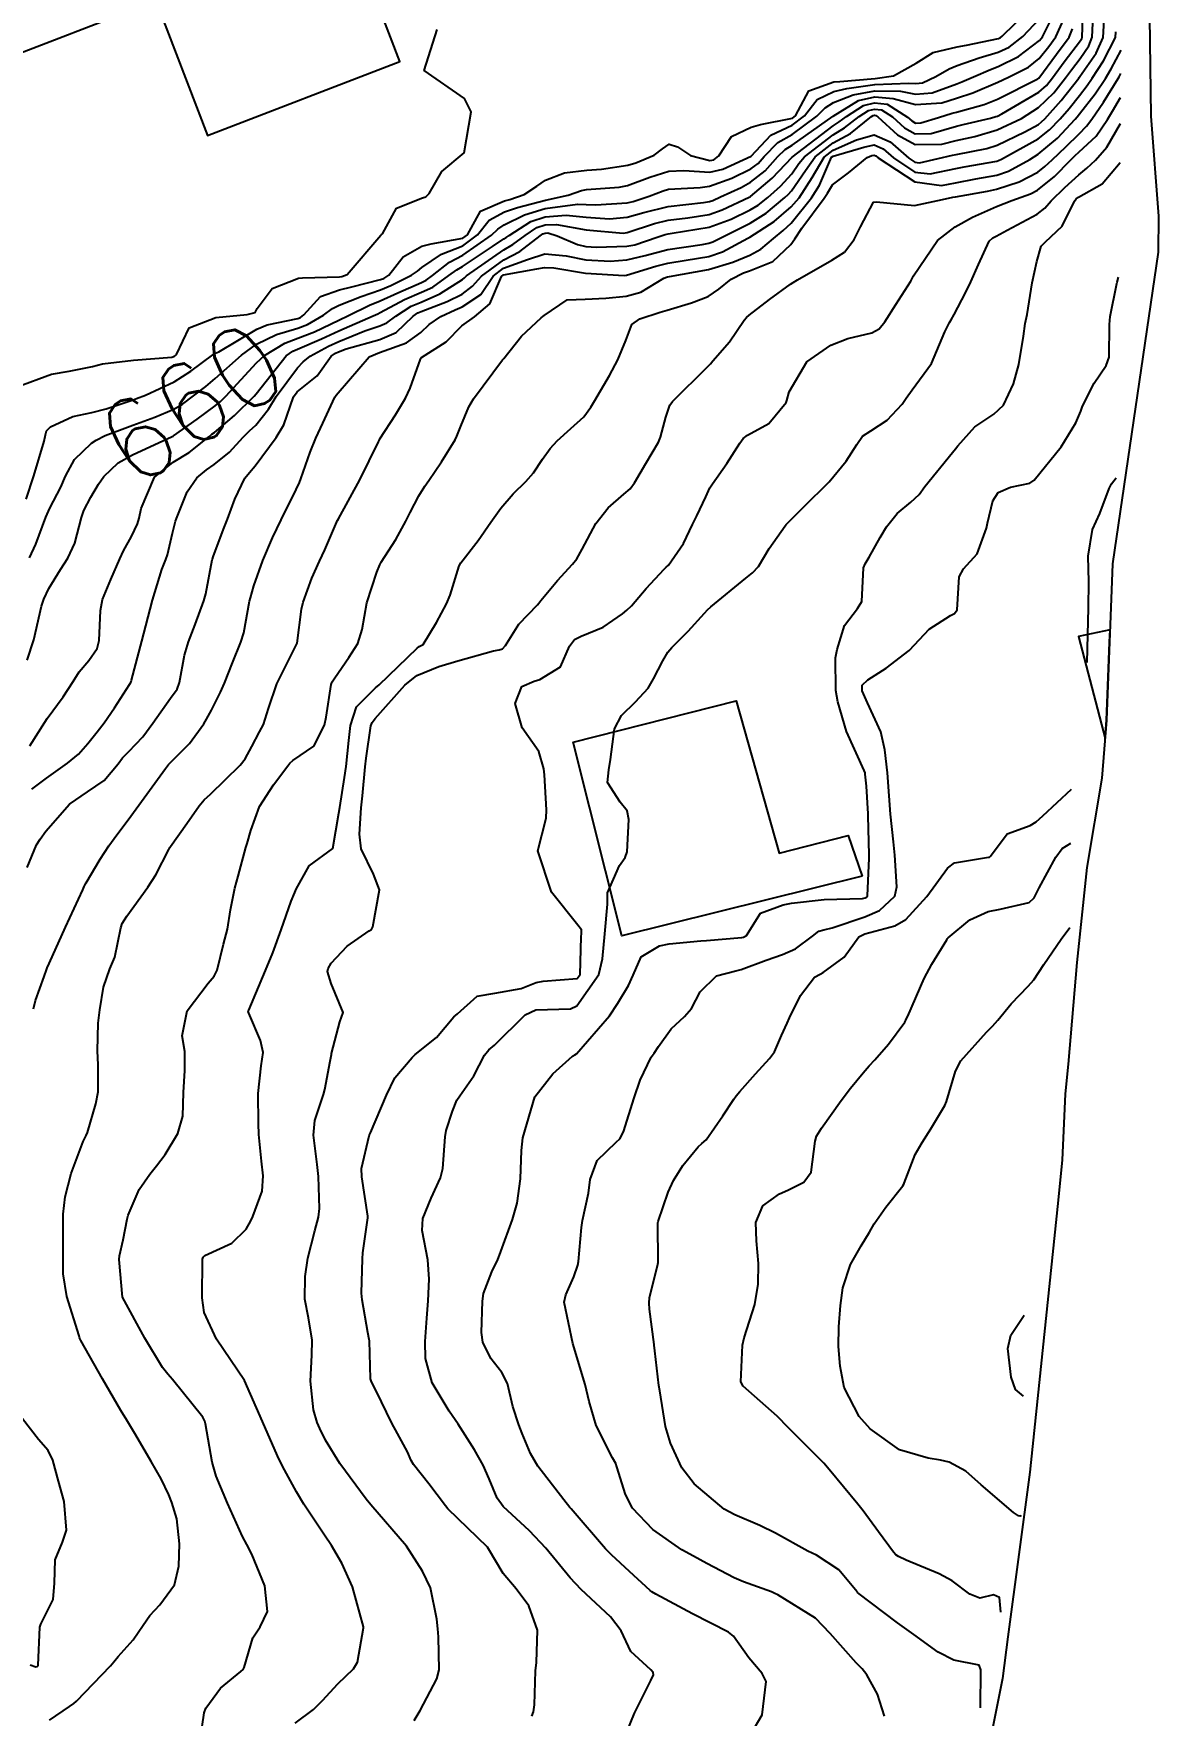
# Model space of a CAD drawing. Header units: metres. Extents: x 292545 to 299085, y 7450245 to 7463078.
# Drawn here: x 296818.1 to 296872.9, y 7460885.7 to 7460967.7 of the extents above; entities that cross this region are included whole.
import ezdxf
from ezdxf.enums import TextEntityAlignment as Align

# ---------------------------------------------------------------- set-up
doc = ezdxf.new("R2010")
doc.units = ezdxf.units.M
for name, color, linetype in [('Area', 45, 'Continuous'), ('Cotas', 45, 'Continuous'), ('Curvas de Nivel 1m', 11, 'Continuous'), ('Curvas de Nivel 5m', 15, 'Continuous'), ('Edificações', 30, 'Continuous')]:
    doc.layers.add(name, color=color, linetype=linetype)
doc.styles.add('Style-STANDARD', font='STANDARD.shx')

msp = doc.modelspace()

# ---------------------------------------------------------------- linework, layer by layer
at = {"layer": 'Area'}
msp.add_polyline3d([(296872.422, 7460973.348, 668.744), (296872.558, 7460963.685, 682.706), (296872.924, 7460958.805, 686.025), (296872.913, 7460957.044, 672.903), (296870.692, 7460941.844, 673.663), (296870.397, 7460934.231, 673.914), (296870.166, 7460931.397, 673.902), (296869.435, 7460927.031, 674.132), (296868.949, 7460922.411, 685.543), (296868.526, 7460917.445, 688.423), (296868.371, 7460915.994, 688.193), (296868.239, 7460912.771, 682.523), (296867.999, 7460910.503, 677.223), (296866.648, 7460897.54, 691.393), (296865.581, 7460889.513, 692.982), (296865.324, 7460887.481, 693.532), (296864.493, 7460883.344, 694.122)], dxfattribs=at)
at = {"layer": 'Curvas de Nivel 1m', "flags": 128}
for points, elevation in [([(296817.702, 7460944.998), (296818.065, 7460946.142), (296818.573, 7460947.828), (296818.637, 7460948.134), (296818.689, 7460948.33), (296818.889, 7460948.526), (296819.976, 7460949.04), (296820.9, 7460949.239), (296821.598, 7460949.408), (296822.909, 7460949.857), (296823.083, 7460949.915), (296823.513, 7460950.081), (296824.92, 7460950.732), (296825.732, 7460951.245), (296826.797, 7460952.041), (296826.871, 7460952.103), (296826.934, 7460952.125), (296827.093, 7460952.196), (296828.946, 7460953.292), (296829.451, 7460953.502), (296830.951, 7460953.82), (296831.079, 7460953.861), (296831.247, 7460953.987), (296832.054, 7460954.892), (296832.972, 7460955.214), (296833.577, 7460955.358), (296834.98, 7460955.714), (296835.149, 7460955.77), (296835.379, 7460955.936), (296836.091, 7460956.83), (296836.997, 7460957.345), (296837.449, 7460957.465), (296839.001, 7460957.73), (296839.225, 7460957.897), (296839.849, 7460959.059), (296841.028, 7460959.554), (296841.283, 7460959.614), (296841.979, 7460959.86), (296842.607, 7460960.276), (296843.034, 7460960.559), (296843.953, 7460960.923), (296845.041, 7460961.056), (296845.763, 7460961.092), (296847.045, 7460961.287), (296847.442, 7460961.402), (296848.33, 7460961.787), (296848.741, 7460962.098), (296849.058, 7460962.311), (296849.464, 7460962.181), (296850.094, 7460961.764), (296851.05, 7460961.53), (296851.24, 7460961.558), (296851.48, 7460961.746), (296852.106, 7460962.696), (296853.067, 7460963.143), (296853.52, 7460963.273), (296855.072, 7460963.593), (296855.224, 7460963.708), (296855.877, 7460964.913), (296857.098, 7460965.357), (296857.393, 7460965.382), (296859.101, 7460965.517), (296860, 7460965.646), (296861.102, 7460966.268), (296861.946, 7460966.787), (296863.115, 7460967.065), (296863.57, 7460967.152), (296865.121, 7460967.471), (296865.206, 7460967.505), (296865.31, 7460967.587), (296867.141, 7460969.397)], 659), ([(296817.743, 7460927.042), (296818.194, 7460928.145), (296818.374, 7460928.424), (296818.66, 7460928.81), (296819.81, 7460930.123), (296820.679, 7460930.723), (296821.505, 7460931.281), (296822.187, 7460932.095), (296822.399, 7460932.392), (296822.702, 7460932.699), (296823.383, 7460933.409), (296823.875, 7460934.073), (296824.735, 7460935.3), (296825.056, 7460935.741), (296825.181, 7460936.056), (296825.42, 7460937.389), (296825.613, 7460938.051), (296825.94, 7460938.884), (296826.356, 7460940.044), (296826.451, 7460940.389), (296826.767, 7460942.04), (296826.777, 7460942.077), (296826.815, 7460942.187), (296827.324, 7460943.547), (296827.511, 7460944.033), (296827.88, 7460945.002), (296828.355, 7460946.025), (296828.586, 7460946.302), (296828.869, 7460946.635), (296829.894, 7460948.005), (296830.256, 7460948.636), (296830.732, 7460949.993), (296830.915, 7460950.241), (296831.884, 7460951.019), (296832.578, 7460951.974), (296832.781, 7460952.125), (296832.935, 7460952.192), (296833.309, 7460952.337), (296834.941, 7460952.793), (296835.737, 7460953.14), (296836.572, 7460953.924), (296836.792, 7460954.085), (296836.956, 7460954.153), (296838.231, 7460954.64), (296838.97, 7460955.01), (296839.472, 7460955.396), (296839.906, 7460955.886), (296840.991, 7460956.685), (296841.774, 7460957.083), (296842.767, 7460957.852), (296842.902, 7460957.953), (296843.004, 7460957.985), (296843.145, 7460957.989), (296843.597, 7460957.841), (296844.594, 7460957.421), (296844.998, 7460957.331), (296845.51, 7460957.303), (296846.998, 7460957.339), (296847.38, 7460957.415), (296848.477, 7460957.785), (296848.868, 7460957.917), (296849.005, 7460957.952), (296849.205, 7460957.977), (296851.008, 7460958.278), (296852.084, 7460958.668), (296853.017, 7460959.116), (296853.395, 7460959.35), (296853.866, 7460959.722), (296854.483, 7460960.264), (296855.04, 7460960.87), (296855.384, 7460961.369), (296855.663, 7460961.701), (296857.064, 7460962.782), (296857.619, 7460963.123), (296858.334, 7460963.667), (296858.779, 7460963.961), (296859.078, 7460964.028), (296859.414, 7460963.993), (296859.96, 7460963.647), (296860.544, 7460963.114), (296861.065, 7460962.826), (296861.843, 7460962.845), (296863.069, 7460963.192), (296863.4, 7460963.276), (296864.73, 7460963.593), (296865.002, 7460963.662), (296865.074, 7460963.692), (296865.294, 7460963.805), (296867.086, 7460964.853), (296867.462, 7460965.184), (296867.754, 7460965.553), (296868.326, 7460966.327), (296869.12, 7460967.374), (296869.189, 7460967.472), (296869.212, 7460967.539), (296869.266, 7460969.414)], 664), ([(296817.744, 7460937.159), (296818.066, 7460938.141), (296818.439, 7460939.785), (296818.549, 7460940.134), (296818.798, 7460940.647), (296819.362, 7460941.57), (296819.725, 7460942.121), (296820.076, 7460942.866), (296820.394, 7460944.114), (296820.507, 7460944.453), (296820.853, 7460945.106), (296821.228, 7460945.737), (296821.476, 7460946.104), (296822.186, 7460946.78), (296822.874, 7460947.169), (296824.819, 7460948.061), (296824.864, 7460948.08), (296824.883, 7460948.09), (296826.035, 7460948.91), (296826.906, 7460949.55), (296827.172, 7460949.775), (296827.44, 7460950.035), (296828.929, 7460951.647), (296829.318, 7460952.006), (296830.319, 7460952.616), (296830.942, 7460952.852), (296831.757, 7460953.17), (296832.95, 7460953.727), (296833.425, 7460953.963), (296834.448, 7460954.46), (296834.964, 7460954.682), (296835.829, 7460955.073), (296836.978, 7460955.572), (296837.214, 7460955.683), (296837.513, 7460955.915), (296838.337, 7460956.559), (296838.993, 7460956.9), (296840.395, 7460957.879), (296840.704, 7460958.178), (296841.011, 7460958.389), (296842.002, 7460958.876), (296843.016, 7460959.182), (296844.584, 7460959.392), (296845.019, 7460959.383), (296845.48, 7460959.354), (296847.019, 7460959.456), (296847.302, 7460959.515), (296848.089, 7460959.789), (296848.76, 7460960.05), (296849.028, 7460960.121), (296850.574, 7460960.213), (296851.031, 7460960.274), (296852.122, 7460960.654), (296853.044, 7460961.113), (296853.4, 7460961.374), (296853.693, 7460961.724), (296854.369, 7460962.408), (296855.064, 7460962.797), (296856.27, 7460963.692), (296856.669, 7460964.096), (296857.083, 7460964.356), (296858.028, 7460964.732), (296859.092, 7460964.928), (296860.34, 7460964.896), (296861.084, 7460964.765), (296861.882, 7460964.825), (296863.089, 7460965.261), (296863.342, 7460965.356), (296863.903, 7460965.602), (296864.729, 7460965.963), (296865.101, 7460966.104), (296866.096, 7460966.587), (296867.12, 7460967.369), (296867.209, 7460967.472), (296867.273, 7460967.559), (296867.897, 7460968.791)], 661), ([(296817.248, 7460950.487), (296818.923, 7460951.097), (296819.798, 7460951.247), (296820.927, 7460951.472), (296821.425, 7460951.608), (296822.93, 7460951.785), (296824.8, 7460951.931), (296824.932, 7460951.975), (296824.985, 7460952.007), (296825.025, 7460952.059), (296825.646, 7460953.353), (296826.951, 7460953.86), (296828.471, 7460954.017), (296828.862, 7460954.104), (296828.957, 7460954.296), (296829.692, 7460955.283), (296830.98, 7460955.778), (296831.173, 7460955.796), (296832.981, 7460955.853), (296833.086, 7460955.864), (296833.348, 7460955.965), (296835.002, 7460957.879), (296835.034, 7460957.908), (296835.08, 7460957.939), (296835.763, 7460959.191), (296837.03, 7460959.695), (296837.197, 7460959.752), (296837.35, 7460959.917), (296837.966, 7460960.988), (296839.053, 7460961.9), (296839.407, 7460963.895), (296839.083, 7460964.55), (296837.103, 7460965.92), (296837.747, 7460967.911)], 658), ([(296817.879, 7460932.975), (296818.609, 7460934.132), (296818.725, 7460934.3), (296819.498, 7460935.359), (296819.98, 7460936.118), (296820.283, 7460936.581), (296820.758, 7460937.138), (296821.159, 7460937.714), (296821.263, 7460938.105), (296821.321, 7460939.572), (296821.418, 7460940.104), (296821.819, 7460941.084), (296822.263, 7460942.095), (296822.436, 7460942.477), (296822.829, 7460943.186), (296823.119, 7460943.806), (296823.206, 7460944.085), (296823.307, 7460944.543), (296823.953, 7460946.074), (296824.87, 7460946.808), (296825.641, 7460947.287), (296826.602, 7460948.043), (296826.759, 7460948.167), (296826.886, 7460948.263), (296827.852, 7460949.077), (296828.817, 7460950.021), (296828.914, 7460950.139), (296830.38, 7460951.996), (296830.704, 7460952.223), (296830.936, 7460952.322), (296832.097, 7460952.823), (296832.945, 7460953.207), (296834.616, 7460953.945), (296834.849, 7460954.047), (296834.955, 7460954.101), (296836.156, 7460954.737), (296836.971, 7460955.093), (296837.539, 7460955.35), (296838.313, 7460955.907), (296838.701, 7460956.187), (296838.987, 7460956.354), (296840.446, 7460957.327), (296841.001, 7460957.706), (296841.103, 7460957.767), (296841.25, 7460957.868), (296842.317, 7460958.554), (296843.012, 7460958.782), (296844.04, 7460958.861), (296845.012, 7460958.759), (296846.147, 7460958.673), (296847.013, 7460958.764), (296847.828, 7460958.979), (296849.018, 7460959.274), (296850.736, 7460959.47), (296851.021, 7460959.516), (296851.195, 7460959.575), (296851.557, 7460959.745), (296852.565, 7460960.199), (296853.034, 7460960.458), (296853.747, 7460961.019), (296854.367, 7460961.717), (296854.715, 7460962.055), (296855.059, 7460962.273), (296857.056, 7460963.68), (296858.302, 7460964.451), (296859.087, 7460964.629), (296859.985, 7460964.55), (296861.079, 7460964.247), (296862.367, 7460964.33), (296863.082, 7460964.558), (296863.866, 7460964.821), (296865.09, 7460965.335), (296865.618, 7460965.582), (296866.59, 7460966.078), (296867.107, 7460966.501), (296867.582, 7460967.089), (296867.918, 7460967.552), (296868.289, 7460968.391)], 662), ([(296817.968, 7460930.86), (296818.685, 7460931.393), (296819.718, 7460932.125), (296820.252, 7460932.563), (296820.708, 7460933.091), (296821.158, 7460933.664), (296821.505, 7460934.102), (296822.007, 7460934.82), (296822.742, 7460935.963), (296822.809, 7460936.089), (296822.839, 7460936.184), (296823.335, 7460938.082), (296823.531, 7460938.829), (296823.849, 7460940.074), (296824.316, 7460941.575), (296824.514, 7460942.064), (296824.59, 7460942.29), (296824.832, 7460943.344), (296824.976, 7460943.924), (296825.022, 7460944.058), (296825.555, 7460945.354), (296826.012, 7460946.049), (296826.483, 7460946.427), (296826.869, 7460946.69), (296827.605, 7460947.303), (296828.282, 7460948.026), (296828.582, 7460948.329), (296828.892, 7460948.618), (296829.523, 7460949.391), (296829.894, 7460950.005), (296830.927, 7460951.404), (296831.209, 7460951.708), (296831.551, 7460951.984), (296832.439, 7460952.474), (296832.94, 7460952.699), (296834.211, 7460953.217), (296834.948, 7460953.452), (296835.288, 7460953.598), (296835.721, 7460953.932), (296836.474, 7460954.411), (296836.963, 7460954.618), (296837.869, 7460955.012), (296838.98, 7460955.722), (296839.074, 7460955.806), (296839.176, 7460955.897), (296840.996, 7460957.163), (296841.439, 7460957.425), (296842.037, 7460957.86), (296842.611, 7460958.252), (296843.008, 7460958.383), (296843.565, 7460958.398), (296845.006, 7460958.135), (296846.823, 7460957.984), (296847.005, 7460958.01), (296848.35, 7460958.446), (296849.011, 7460958.613), (296849.976, 7460958.729), (296851.014, 7460958.896), (296851.64, 7460959.12), (296852.964, 7460959.731), (296853.004, 7460959.749), (296853.023, 7460959.761), (296854.092, 7460960.664), (296855.053, 7460961.686), (296857.068, 7460963.219), (296857.345, 7460963.402), (296857.71, 7460963.674), (296858.541, 7460964.205), (296859.083, 7460964.327), (296859.69, 7460964.262), (296860.687, 7460963.636), (296860.891, 7460963.452), (296861.07, 7460963.351), (296861.338, 7460963.359), (296862.203, 7460963.619), (296862.863, 7460963.824), (296863.076, 7460963.885), (296864.419, 7460964.258), (296865.082, 7460964.521), (296867.045, 7460965.513), (296867.093, 7460965.54), (296867.955, 7460966.707), (296868.578, 7460967.545), (296868.727, 7460967.944)], 663), ([(296818.833, 7460885.443), (296819.81, 7460886.123), (296820.012, 7460886.263), (296820.156, 7460886.384), (296821.8, 7460888.096), (296821.972, 7460888.297), (296822.18, 7460888.551), (296822.911, 7460889.364), (296823.405, 7460890.078), (296823.724, 7460890.558), (296824.213, 7460891.077), (296824.935, 7460892.059), (296825.136, 7460892.961), (296825.174, 7460894.056), (296825.044, 7460895.275), (296824.793, 7460896.062), (296824.651, 7460896.439), (296824.284, 7460897.219), (296823.784, 7460898.075), (296823.041, 7460899.347), (296822.599, 7460900.087), (296822.32, 7460900.551), (296821.424, 7460902.099), (296820.361, 7460903.965), (296820.311, 7460904.059), (296820.298, 7460904.111), (296820.278, 7460904.198), (296819.673, 7460906.121), (296819.505, 7460907.225), (296819.496, 7460908.124), (296819.505, 7460909.205), (296819.505, 7460910.124), (296819.594, 7460910.974), (296819.889, 7460912.119), (296820.479, 7460913.671), (296820.626, 7460913.964), (296820.688, 7460914.108), (296821.092, 7460915.509), (296821.203, 7460916.103), (296821.208, 7460917.418), (296821.168, 7460918.104), (296821.207, 7460919.443), (296821.295, 7460920.103), (296821.468, 7460921.202), (296821.775, 7460922.098), (296822.014, 7460922.67), (296822.308, 7460924.093), (296822.383, 7460924.315), (296822.609, 7460924.66), (296823.633, 7460926.075), (296824.018, 7460926.683), (296824.651, 7460927.92), (296824.701, 7460928.011), (296824.73, 7460928.059), (296825.53, 7460929.185), (296826.126, 7460930.045), (296826.381, 7460930.338), (296826.679, 7460930.621), (296827.402, 7460931.316), (296828.131, 7460932.026), (296828.382, 7460932.339), (296828.707, 7460932.945), (296829.084, 7460933.648), (296829.27, 7460934.012), (296829.512, 7460934.79), (296829.926, 7460936.002), (296830.76, 7460937.692), (296830.87, 7460937.881), (296830.916, 7460937.988), (296831.128, 7460939.646), (296831.199, 7460939.986), (296831.631, 7460941.156), (296832, 7460941.978), (296832.259, 7460942.538), (296832.842, 7460943.901), (296832.866, 7460943.946), (296832.876, 7460943.97), (296832.925, 7460944.05), (296833.963, 7460945.953), (296834.882, 7460947.804), (296834.928, 7460947.894), (296834.95, 7460947.939), (296835.709, 7460949.124), (296836.198, 7460949.927), (296836.426, 7460950.416), (296836.932, 7460951.832), (296836.956, 7460951.897), (296836.976, 7460951.92), (296838.174, 7460952.674), (296838.948, 7460953.451), (296839.558, 7460953.891), (296840.305, 7460954.538), (296840.889, 7460955.871), (296840.984, 7460955.942), (296842.61, 7460956.231), (296842.987, 7460956.308), (296843.429, 7460956.285), (296844.985, 7460956.03), (296846.865, 7460955.92), (296846.984, 7460955.936), (296848.407, 7460956.367), (296848.99, 7460956.517), (296849.883, 7460956.658), (296850.994, 7460956.843), (296851.667, 7460957.073), (296852.896, 7460957.731), (296852.968, 7460957.765), (296853.003, 7460957.788), (296854.186, 7460958.544), (296855.018, 7460959.264), (296855.396, 7460959.704), (296856.041, 7460960.691), (296856.62, 7460961.686), (296857.056, 7460962.028), (296858.205, 7460962.525), (296859.064, 7460962.781), (296859.847, 7460962.434), (296860.752, 7460961.635), (296861.05, 7460961.438), (296861.266, 7460961.412), (296862.175, 7460961.619), (296862.883, 7460961.783), (296863.055, 7460961.82), (296864.552, 7460962.101), (296865.06, 7460962.264), (296866.418, 7460962.922), (296867.07, 7460963.281), (296867.228, 7460963.402), (296867.383, 7460963.557), (296868.184, 7460964.447), (296869.038, 7460965.541), (296869.059, 7460965.574), (296869.094, 7460965.615), (296869.886, 7460966.758), (296870.234, 7460967.529), (296870.281, 7460968.379)], 666), ([(296826.123, 7460884.04), (296826.379, 7460885.808), (296826.455, 7460886.037), (296827.175, 7460887.018), (296828.171, 7460887.827), (296828.274, 7460887.916), (296828.329, 7460888.018), (296828.749, 7460889.46), (296829.101, 7460890.011), (296829.464, 7460890.748), (296829.334, 7460892.009), (296828.706, 7460893.548), (296828.455, 7460894.018), (296828.249, 7460894.409), (296827.511, 7460896.028), (296826.965, 7460897.354), (296826.764, 7460898.035), (296826.45, 7460899.9), (296826.415, 7460900.039), (296826.316, 7460900.222), (296824.831, 7460902.063), (296824.6, 7460902.321), (296824.349, 7460902.644), (296823.481, 7460904.079), (296822.393, 7460906.09), (296822.238, 7460907.918), (296822.248, 7460908.092), (296822.421, 7460908.886), (296822.629, 7460909.89), (296822.675, 7460910.088), (296823.201, 7460911.333), (296823.721, 7460912.077), (296824.05, 7460912.492), (296824.473, 7460913.037), (296825.095, 7460914.061), (296825.34, 7460914.906), (296825.363, 7460916.057), (296825.442, 7460917.133), (296825.427, 7460918.057), (296825.306, 7460918.824), (296825.541, 7460920.055), (296826.567, 7460921.403), (296826.869, 7460921.738), (296827.012, 7460922.036), (296827.318, 7460923.306), (296827.508, 7460924.031), (296827.662, 7460924.98), (296827.871, 7460926.028), (296828.039, 7460926.619), (296828.412, 7460928.022), (296828.472, 7460928.204), (296828.661, 7460928.848), (296829.084, 7460930.014), (296829.755, 7460931.075), (296830.456, 7460931.994), (296830.557, 7460932.13), (296830.697, 7460932.251), (296831.723, 7460932.964), (296832.251, 7460933.975), (296832.328, 7460934.373), (296832.572, 7460935.972), (296832.622, 7460936.093), (296832.746, 7460936.289), (296833.43, 7460937.289), (296833.868, 7460937.959), (296834.084, 7460938.647), (296834.314, 7460939.947), (296834.808, 7460941.448), (296834.948, 7460941.802), (296835.018, 7460941.938), (296835.723, 7460943.037), (296836.215, 7460943.926), (296836.424, 7460944.347), (296836.855, 7460945.167), (296837.142, 7460945.636), (296837.335, 7460945.915), (296837.953, 7460946.829), (296838.618, 7460947.903), (296838.708, 7460948.079), (296838.893, 7460948.562), (296839.291, 7460949.511), (296839.519, 7460949.891), (296840.932, 7460951.802), (296840.962, 7460951.84), (296840.988, 7460951.869), (296841.853, 7460952.952), (296842.82, 7460953.851), (296842.893, 7460953.911), (296842.955, 7460953.97), (296844.081, 7460954.724), (296844.967, 7460954.766), (296845.973, 7460954.804), (296846.97, 7460954.909), (296847.67, 7460955.095), (296848.794, 7460955.782), (296848.925, 7460955.839), (296848.984, 7460955.855), (296849.075, 7460955.869), (296850.987, 7460956.203), (296852.159, 7460956.571), (296852.995, 7460956.913), (296853.532, 7460957.19), (296854.148, 7460957.719), (296854.618, 7460958.103), (296855.011, 7460958.469), (296856.01, 7460959.695), (296856.396, 7460960.326), (296856.985, 7460961.681), (296857.053, 7460961.734), (296858.554, 7460962.169), (296859.059, 7460962.286), (296859.497, 7460962.093), (296860, 7460961.646), (296861.043, 7460960.959), (296861.799, 7460960.865), (296863.046, 7460961.132), (296863.443, 7460961.21), (296865.051, 7460961.491), (296865.126, 7460961.515), (296865.268, 7460961.587), (296867.063, 7460962.584), (296867.612, 7460963.01), (296868.136, 7460963.549), (296868.572, 7460964.051), (296869.084, 7460964.69), (296869.45, 7460965.176), (296869.698, 7460965.534), (296870.249, 7460966.385), (296870.827, 7460967.523), (296870.849, 7460967.8)], 667), ([(296830.824, 7460885.308), (296831.709, 7460885.977), (296832.157, 7460886.407), (296832.902, 7460887.226), (296833.664, 7460887.955), (296833.855, 7460888.274), (296834.151, 7460889.95), (296834.146, 7460889.998), (296833.606, 7460891.956), (296833.094, 7460893.102), (296832.584, 7460893.967), (296832.25, 7460894.466), (296831.232, 7460895.986), (296830.874, 7460896.586), (296830.29, 7460897.658), (296830.109, 7460898.002), (296829.953, 7460898.347), (296829.215, 7460900.011), (296828.343, 7460902.02), (296826.976, 7460904.034), (296826.382, 7460905.329), (296826.282, 7460906.042), (296826.303, 7460907.933), (296826.325, 7460908.041), (296826.414, 7460908.12), (296827.726, 7460908.721), (296828.427, 7460909.397), (296828.646, 7460909.802), (296828.75, 7460910.017), (296829.204, 7460911.26), (296829.254, 7460912.008), (296829.172, 7460912.712), (296829.046, 7460914.012), (296829.025, 7460914.548), (296829.013, 7460916.012), (296829.164, 7460917.369), (296829.253, 7460918.009), (296829.127, 7460918.6), (296828.552, 7460919.927), (296828.527, 7460920.02), (296828.534, 7460920.04), (296828.554, 7460920.081), (296829.37, 7460922.008), (296829.719, 7460922.87), (296830.138, 7460923.997), (296830.617, 7460925.401), (296830.795, 7460925.815), (296830.872, 7460925.988), (296831.501, 7460927.12), (296832.653, 7460927.97), (296832.949, 7460929.688), (296832.993, 7460929.967), (296833.229, 7460931.423), (296833.296, 7460931.964), (296833.439, 7460933.236), (296833.52, 7460933.962), (296833.813, 7460934.878), (296834.741, 7460935.799), (296834.92, 7460935.947), (296836.761, 7460937.744), (296836.868, 7460937.813), (296837.061, 7460937.917), (296837.704, 7460938.986), (296838.195, 7460939.906), (296838.375, 7460940.326), (296838.811, 7460941.745), (296838.895, 7460941.899), (296839.735, 7460942.981), (296840.366, 7460943.877), (296840.85, 7460944.569), (296841.457, 7460945.264), (296842.069, 7460945.858), (296842.435, 7460946.286), (296842.874, 7460946.958), (296843.252, 7460947.473), (296843.59, 7460947.843), (296844.271, 7460948.458), (296844.901, 7460949.016), (296845.247, 7460949.486), (296845.438, 7460949.822), (296846.15, 7460951.036), (296846.557, 7460951.806), (296846.942, 7460952.751), (296847.232, 7460953.516), (296847.631, 7460953.793), (296848.617, 7460954.124), (296848.96, 7460954.227), (296850.153, 7460954.575), (296850.97, 7460954.884), (296851.478, 7460955.242), (296852.08, 7460955.739), (296852.679, 7460956.04), (296852.987, 7460956.135), (296854.123, 7460956.588), (296855, 7460957.43), (296855.188, 7460957.707), (296855.532, 7460958.226), (296856.628, 7460959.686), (296856.777, 7460959.933), (296857.033, 7460960.334), (296857.801, 7460960.913), (296858.72, 7460961.663), (296858.948, 7460961.767), (296859.054, 7460961.788), (296859.145, 7460961.75), (296859.248, 7460961.657), (296861.036, 7460960.478), (296862.345, 7460960.305), (296863.035, 7460960.438), (296864.017, 7460960.621), (296865.041, 7460960.814), (296865.617, 7460961.009), (296866.653, 7460961.566), (296867.056, 7460961.829), (296867.998, 7460962.616), (296868.864, 7460963.542), (296868.96, 7460963.655), (296869.075, 7460963.793), (296869.84, 7460964.777), (296870.346, 7460965.527), (296870.626, 7460965.998), (296871.113, 7460966.9)], 668), ([(296836.628, 7460885.441), (296836.921, 7460885.918), (296837.729, 7460887.467), (296837.834, 7460887.905), (296837.802, 7460889.519), (296837.769, 7460889.906), (296837.728, 7460890.379), (296837.417, 7460891.912), (296837.026, 7460892.714), (296836.243, 7460893.93), (296834.512, 7460895.948), (296834.276, 7460896.232), (296832.987, 7460897.963), (296832.304, 7460899.108), (296832.018, 7460899.682), (296831.891, 7460899.976), (296831.709, 7460900.593), (296831.565, 7460901.982), (296831.633, 7460903.258), (296831.647, 7460903.981), (296831.46, 7460905.07), (296831.29, 7460905.986), (296831.301, 7460907.085), (296831.429, 7460907.985), (296831.771, 7460909.325), (296831.96, 7460909.977), (296832.011, 7460910.403), (296831.96, 7460911.975), (296831.891, 7460912.553), (296831.716, 7460913.978), (296831.773, 7460914.694), (296832.199, 7460915.973), (296832.268, 7460916.211), (296832.527, 7460917.597), (296832.583, 7460917.919), (296832.588, 7460917.969), (296833.002, 7460919.511), (296833.15, 7460919.964), (296832.567, 7460921.375), (296832.395, 7460921.972), (296832.428, 7460922.118), (296832.579, 7460922.366), (296833.347, 7460923.207), (296834.421, 7460923.952), (296834.537, 7460924.017), (296834.605, 7460924.142), (296834.925, 7460925.945), (296834.634, 7460926.718), (296834.03, 7460927.956), (296833.948, 7460928.67), (296834.042, 7460929.956), (296834.097, 7460930.538), (296834.223, 7460931.955), (296834.275, 7460932.378), (296834.515, 7460933.952), (296834.57, 7460934.106), (296834.726, 7460934.305), (296836.162, 7460935.929), (296836.748, 7460936.404), (296837.819, 7460936.843), (296838.755, 7460937.123), (296840.496, 7460937.61), (296840.761, 7460937.653), (296840.924, 7460937.706), (296841.072, 7460937.867), (296841.724, 7460938.915), (296842.63, 7460939.852), (296842.707, 7460939.938), (296842.795, 7460940.067), (296843.612, 7460941.035), (296844.337, 7460941.835), (296844.552, 7460942.097), (296844.82, 7460942.569), (296845.478, 7460943.82), (296846.079, 7460944.576), (296846.855, 7460945.242), (296847.152, 7460945.503), (296847.375, 7460945.795), (296847.924, 7460946.738), (296848.536, 7460947.783), (296848.64, 7460948.029), (296848.901, 7460948.998), (296849.098, 7460949.589), (296849.223, 7460949.775), (296850.93, 7460951.458), (296851.07, 7460951.61), (296851.196, 7460951.747), (296851.998, 7460952.684), (296852.717, 7460953.732), (296852.825, 7460953.861), (296852.957, 7460953.982), (296853.954, 7460954.735), (296854.98, 7460955.49), (296855.112, 7460955.577), (296855.321, 7460955.705), (296856.993, 7460956.653), (296857.618, 7460957.053), (296858.088, 7460957.669), (296858.391, 7460958.284), (296859.021, 7460959.483), (296859.179, 7460959.501), (296861.02, 7460959.327), (296862.392, 7460959.619), (296862.9, 7460959.736), (296863.025, 7460959.757), (296864.592, 7460960.032), (296865.031, 7460960.122), (296866.13, 7460960.48), (296867.044, 7460960.959), (296867.381, 7460961.224), (296867.737, 7460961.553), (296868.415, 7460962.191), (296869.066, 7460962.83), (296869.411, 7460963.195), (296869.673, 7460963.534), (296870.248, 7460964.361), (296870.963, 7460965.521), (296871.013, 7460965.602), (296871.093, 7460965.76)], 669), ([(296847.016, 7460884.921), (296847.363, 7460885.792), (296848.169, 7460887.384), (296848.293, 7460887.657), (296848.286, 7460887.779), (296848.174, 7460887.903), (296847.194, 7460888.806), (296846.712, 7460889.802), (296846.203, 7460890.497), (296844.761, 7460891.825), (296844.229, 7460892.394), (296843.041, 7460893.842), (296842.255, 7460894.682), (296840.968, 7460895.87), (296840.675, 7460896.272), (296840.286, 7460897.224), (296839.987, 7460897.883), (296839.559, 7460898.629), (296838.773, 7460899.895), (296838.322, 7460900.525), (296837.506, 7460901.908), (296837.178, 7460903.089), (296837.155, 7460903.912), (296837.231, 7460905.055), (296837.297, 7460905.911), (296837.355, 7460906.954), (296837.288, 7460907.911), (296837.012, 7460909.329), (296837.038, 7460909.914), (296837.446, 7460910.912), (296837.898, 7460911.906), (296838.017, 7460912.355), (296838.13, 7460913.904), (296838.181, 7460914.208), (296838.495, 7460915.158), (296838.709, 7460915.69), (296838.844, 7460915.897), (296839.537, 7460916.871), (296840.051, 7460917.885), (296840.271, 7460918.147), (296840.538, 7460918.378), (296842.029, 7460919.858), (296842.555, 7460920.099), (296844.248, 7460920.141), (296844.557, 7460920.286), (296845.623, 7460921.814), (296845.812, 7460922.585), (296845.917, 7460923.81), (296846.055, 7460925.246), (296846.052, 7460925.809), (296846.636, 7460927.138), (296846.911, 7460927.526), (296847.015, 7460927.796), (296847.086, 7460929.376), (296847.01, 7460929.797), (296846.677, 7460930.23), (296846.057, 7460931.18), (296846.109, 7460931.809), (296846.198, 7460932.31), (296846.399, 7460933.805), (296846.729, 7460934.458), (296847.416, 7460935.113), (296848.042, 7460935.787), (296848.298, 7460936.234), (296848.756, 7460937.125), (296848.996, 7460937.542), (296849.188, 7460937.776), (296849.982, 7460938.56), (296850.788, 7460939.446), (296850.936, 7460939.612), (296851.094, 7460939.755), (296852.807, 7460941.159), (296853.13, 7460941.406), (296853.414, 7460941.724), (296853.934, 7460942.606), (296854.716, 7460943.711), (296854.77, 7460943.775), (296854.835, 7460943.838), (296855.772, 7460944.773), (296856.705, 7460945.682), (296856.865, 7460945.85), (296857.693, 7460946.853), (296858.216, 7460947.667), (296858.484, 7460948.069), (296858.893, 7460948.345), (296859.698, 7460948.855), (296860.432, 7460949.645), (296860.624, 7460949.935), (296860.92, 7460950.334), (296861.853, 7460951.626), (296862.504, 7460953.172), (296862.73, 7460953.613), (296862.814, 7460953.753), (296862.959, 7460954.009), (296863.516, 7460955.063), (296863.774, 7460955.602), (296864.146, 7460956.444), (296864.676, 7460957.593), (296864.849, 7460957.747), (296865.005, 7460957.83), (296865.549, 7460958.122), (296867.016, 7460958.909), (296867.383, 7460959.193), (296867.701, 7460959.553), (296868.366, 7460960.213), (296869.042, 7460960.822), (296869.431, 7460961.153), (296869.859, 7460961.532), (296870.418, 7460962.167), (296871.073, 7460963.33)], 671), ([(296853.062, 7460884.803), (296853.598, 7460885.718), (296853.784, 7460887.331), (296853.596, 7460887.719), (296852.943, 7460888.491), (296852.191, 7460889.552), (296851.957, 7460889.742), (296850.206, 7460890.645), (296848.406, 7460891.592), (296848.222, 7460891.705), (296848.126, 7460891.781), (296847.133, 7460892.698), (296846.24, 7460893.522), (296845.956, 7460893.813), (296844.272, 7460895.753), (296844.21, 7460895.831), (296843.92, 7460896.19), (296842.659, 7460897.846), (296842.299, 7460898.46), (296841.89, 7460899.438), (296841.729, 7460899.859), (296841.439, 7460900.751), (296841.178, 7460901.867), (296840.892, 7460902.415), (296840.355, 7460903.093), (296839.967, 7460903.884), (296839.9, 7460904.352), (296839.95, 7460905.884), (296840.009, 7460906.263), (296840.405, 7460907.324), (296840.589, 7460907.698), (296840.68, 7460907.876), (296840.854, 7460908.311), (296841.419, 7460909.865), (296841.641, 7460910.667), (296841.816, 7460911.86), (296841.857, 7460913.24), (296841.923, 7460913.858), (296842.503, 7460915.85), (296843.389, 7460916.972), (296844.346, 7460917.832), (296844.466, 7460917.899), (296844.534, 7460917.954), (296846.153, 7460919.806), (296846.559, 7460920.416), (296847.08, 7460921.283), (296847.308, 7460921.793), (296847.687, 7460922.688), (296848.594, 7460923.212), (296849.055, 7460923.316), (296850.598, 7460923.464), (296850.876, 7460923.478), (296852.601, 7460923.618), (296852.692, 7460923.638), (296852.828, 7460923.728), (296853.516, 7460924.819), (296854.618, 7460925.212), (296855.03, 7460925.295), (296856.621, 7460925.484), (296858.491, 7460925.531), (296858.622, 7460925.56), (296858.691, 7460925.59), (296858.743, 7460925.659), (296858.811, 7460927.488), (296858.812, 7460927.658), (296858.765, 7460929.566), (296858.763, 7460929.659), (296858.686, 7460931.001), (296858.62, 7460931.589), (296858.618, 7460931.661), (296858.578, 7460931.778), (296857.712, 7460933.67), (296857.29, 7460935.122), (296857.185, 7460935.676), (296857.173, 7460937.262), (296857.254, 7460937.675), (296857.608, 7460938.844), (296858.253, 7460939.665), (296858.451, 7460940.009), (296858.536, 7460941.663), (296858.623, 7460941.853), (296858.818, 7460942.17), (296859.352, 7460943.131), (296859.658, 7460943.652), (296860.178, 7460944.312), (296860.851, 7460944.854), (296861.252, 7460945.239), (296861.537, 7460945.63), (296862.88, 7460947.284), (296863.033, 7460947.457), (296863.149, 7460947.607), (296863.966, 7460948.526), (296864.899, 7460949.157), (296865.366, 7460949.583), (296865.86, 7460950.635), (296866.12, 7460951.572), (296866.337, 7460952.96), (296866.431, 7460953.568), (296866.52, 7460954.007), (296866.767, 7460955.563), (296866.993, 7460956.595), (296867.208, 7460957.351), (296867.421, 7460957.556), (296868.237, 7460958.321), (296868.836, 7460959.542), (296868.913, 7460959.653), (296869.026, 7460959.727), (296870.177, 7460960.387), (296871.053, 7460961.42)], 672), ([(296859.557, 7460885.649), (296859.223, 7460886.714), (296858.696, 7460887.662), (296858.47, 7460887.959), (296858.179, 7460888.246), (296856.915, 7460889.683), (296856.204, 7460890.433), (296854.366, 7460891.563), (296854.222, 7460891.635), (296854.048, 7460891.713), (296852.689, 7460892.195), (296852.229, 7460892.393), (296850.894, 7460893.096), (296850.24, 7460893.45), (296849.683, 7460893.766), (296848.258, 7460894.758), (296847.271, 7460895.795), (296846.93, 7460896.451), (296846.514, 7460897.807), (296846.451, 7460897.965), (296846.297, 7460898.25), (296845.505, 7460899.818), (296845.157, 7460900.996), (296844.961, 7460901.824), (296844.363, 7460903.83), (296843.942, 7460905.834), (296844.024, 7460906.198), (296844.402, 7460907.072), (296844.6, 7460907.638), (296844.633, 7460907.828), (296844.778, 7460909.478), (296844.839, 7460909.826), (296845.119, 7460911.157), (296845.209, 7460911.823), (296845.542, 7460912.75), (296846.481, 7460913.641), (296846.65, 7460913.807), (296846.835, 7460914.153), (296847.356, 7460915.797), (296847.642, 7460916.663), (296848.182, 7460917.784), (296848.327, 7460917.99), (296848.538, 7460918.311), (296849.151, 7460919.17), (296849.815, 7460919.767), (296850.157, 7460920.164), (296850.565, 7460920.97), (296851.369, 7460921.748), (296852.312, 7460921.999), (296852.578, 7460922.067), (296853.789, 7460922.514), (296854.589, 7460922.792), (296855.224, 7460923.073), (296856.047, 7460923.696), (296856.356, 7460923.941), (296856.606, 7460924), (296857.019, 7460924.096), (296858.613, 7460924.63), (296859.327, 7460924.941), (296860.063, 7460925.646), (296860.174, 7460926.098), (296860.07, 7460927.646), (296860.009, 7460928.29), (296859.85, 7460929.648), (296859.789, 7460930.542), (296859.716, 7460931.65), (296859.588, 7460932.773), (296859.392, 7460933.653), (296858.737, 7460935.078), (296858.473, 7460935.663), (296858.475, 7460935.933), (296858.748, 7460936.197), (296859.641, 7460936.764), (296860.763, 7460937.619), (296860.786, 7460937.64), (296861.738, 7460938.667), (296862.789, 7460939.325), (296862.977, 7460939.421), (296863.107, 7460939.607), (296863.206, 7460941.209), (296863.425, 7460941.604), (296864.087, 7460942.331), (296864.544, 7460943.593), (296864.596, 7460943.832), (296864.853, 7460944.923), (296865.112, 7460945.335), (296865.707, 7460945.582), (296866.65, 7460945.787), (296866.866, 7460945.924), (296868.189, 7460947.55), (296868.895, 7460948.723), (296869.139, 7460949.299), (296869.231, 7460949.537), (296869.79, 7460950.661), (296870.383, 7460951.525), (296870.529, 7460951.932), (296870.534, 7460953.524), (296870.569, 7460953.913), (296870.894, 7460955.521), (296870.911, 7460955.594), (296870.983, 7460955.83)], 673), ([(296869.453, 7460937.03), (296869.488, 7460938.383), (296869.513, 7460939.707), (296869.526, 7460940.971), (296869.503, 7460942.217), (296869.712, 7460943.531), (296870.065, 7460944.307), (296870.529, 7460945.523), (296870.64, 7460945.747), (296870.873, 7460946.05)], 674), ([(296864.253, 7460886.06), (296864.257, 7460887.912), (296864.178, 7460888.128), (296862.949, 7460888.377), (296862.184, 7460888.771), (296860.992, 7460889.632), (296860.201, 7460890.2), (296858.268, 7460891.669), (296858.242, 7460891.689), (296858.223, 7460891.716), (296857.34, 7460892.779), (296856.241, 7460893.494), (296855.822, 7460893.694), (296854.252, 7460894.569), (296853.484, 7460894.951), (296852.26, 7460895.463), (296851.744, 7460895.745), (296850.281, 7460896.972), (296849.675, 7460897.766), (296849.121, 7460898.956), (296848.887, 7460899.774), (296848.598, 7460901.519), (296848.559, 7460901.778), (296848.36, 7460903.459), (296848.328, 7460903.746), (296848.321, 7460903.781), (296848.095, 7460905.499), (296848.078, 7460905.785), (296848.107, 7460906.064), (296848.406, 7460907.287), (296848.506, 7460907.684), (296848.517, 7460907.779), (296848.51, 7460909.702), (296848.52, 7460909.779), (296849.013, 7460911.208), (296849.268, 7460911.772), (296849.734, 7460912.497), (296850.478, 7460913.418), (296850.659, 7460913.579), (296850.863, 7460913.754), (296851.683, 7460914.93), (296852.211, 7460915.734), (296852.332, 7460915.906), (296852.509, 7460916.121), (296853.265, 7460916.979), (296853.956, 7460917.716), (296854.194, 7460918.055), (296854.544, 7460918.838), (296854.816, 7460919.442), (296854.934, 7460919.706), (296855.464, 7460920.801), (296856.153, 7460921.694), (296856.425, 7460921.842), (296856.576, 7460921.91), (296857.597, 7460922.665), (296858.319, 7460923.664), (296858.604, 7460923.807), (296860.065, 7460924.189), (296860.612, 7460924.503), (296861.636, 7460925.625), (296862.637, 7460927.006), (296862.98, 7460927.266), (296864.642, 7460927.543), (296864.682, 7460927.55), (296864.731, 7460927.589), (296865.556, 7460928.685), (296866.666, 7460929.084), (296866.963, 7460929.271), (296867.295, 7460929.561), (296868.683, 7460930.86)], 674), ([(296866.223, 7460895.38), (296866.221, 7460895.411), (296866.178, 7460895.404), (296866.108, 7460895.418), (296865.858, 7460895.574), (296864.283, 7460896.936), (296863.528, 7460897.601), (296862.721, 7460898.038), (296862.298, 7460898.14), (296861.702, 7460898.223), (296860.303, 7460898.637), (296858.86, 7460899.655), (296858.322, 7460900.256), (296857.602, 7460901.671), (296857.4, 7460902.721), (296857.325, 7460903.676), (296857.329, 7460904.632), (296857.423, 7460905.674), (296857.525, 7460906.544), (296857.901, 7460907.668), (296858.422, 7460908.584), (296858.825, 7460909.26), (296859.06, 7460909.654), (296859.624, 7460910.465), (296860.452, 7460911.51), (296860.505, 7460911.587), (296860.527, 7460911.639), (296861.061, 7460913.047), (296861.394, 7460913.631), (296861.827, 7460914.289), (296862.501, 7460915.425), (296862.591, 7460915.619), (296863.029, 7460917.109), (296863.292, 7460917.609), (296864.547, 7460919.012), (296864.839, 7460919.296), (296865.092, 7460919.585), (296865.749, 7460920.391), (296866.57, 7460921.251), (296866.85, 7460921.566), (296867.332, 7460922.307), (296868.189, 7460923.546), (296868.613, 7460924.12)], 676), ([(296866.343, 7460901.25), (296865.954, 7460901.574), (296865.744, 7460902.181), (296865.579, 7460903.578), (296865.722, 7460904.224), (296866.383, 7460905.2)], 677)]:
    msp.add_lwpolyline(points, dxfattribs=dict(at, elevation=elevation))
at = {"layer": 'Curvas de Nivel 5m', "flags": 128}
for points, elevation in [([(296818.047, 7460920.145), (296818.152, 7460920.551), (296818.577, 7460921.721), (296818.68, 7460922.04), (296818.716, 7460922.138), (296818.81, 7460922.361), (296819.621, 7460924.125), (296820.455, 7460925.946), (296820.523, 7460926.111), (296820.557, 7460926.178), (296820.626, 7460926.299), (296821.3, 7460927.446), (296821.732, 7460928.099), (296822.122, 7460928.631), (296822.666, 7460929.358), (296823.188, 7460930.082), (296824.491, 7460931.863), (296824.645, 7460932.061), (296824.666, 7460932.088), (296824.694, 7460932.118), (296825.665, 7460933.094), (296826.361, 7460934.044), (296826.495, 7460934.273), (296826.73, 7460934.71), (296827.178, 7460935.596), (296827.366, 7460936.034), (296827.763, 7460937.02), (296828.171, 7460938.026), (296828.309, 7460938.486), (296828.596, 7460940.022), (296828.631, 7460940.185), (296828.801, 7460940.779), (296829.238, 7460942.014), (296829.713, 7460943.124), (296830.127, 7460944.001), (296830.858, 7460945.482), (296831.026, 7460945.824), (296831.099, 7460945.988), (296831.556, 7460947.303), (296831.829, 7460947.981), (296832.162, 7460948.709), (296832.749, 7460949.972), (296832.816, 7460950.069), (296832.915, 7460950.196), (296834.423, 7460951.948), (296834.935, 7460952.15), (296836.243, 7460952.624), (296836.945, 7460953.135), (296837.346, 7460953.519), (296837.928, 7460953.91), (296838.622, 7460954.24), (296838.96, 7460954.378), (296839.868, 7460954.988), (296840.471, 7460955.878), (296840.987, 7460956.27), (296842.153, 7460956.697), (296842.994, 7460956.968), (296844.034, 7460956.875), (296844.992, 7460956.681), (296846.186, 7460956.613), (296846.992, 7460956.673), (296847.894, 7460956.891), (296848.997, 7460957.183), (296850.678, 7460957.433), (296851, 7460957.486), (296851.198, 7460957.551), (296851.576, 7460957.744), (296852.528, 7460958.214), (296853.01, 7460958.46), (296853.784, 7460958.954), (296854.705, 7460959.713), (296854.871, 7460959.865), (296855.028, 7460960.038), (296855.705, 7460961.038), (296856.183, 7460961.693), (296857.06, 7460962.382), (296857.898, 7460962.838), (296858.938, 7460963.661), (296859.018, 7460963.717), (296859.074, 7460963.731), (296859.138, 7460963.723), (296859.24, 7460963.657), (296860.197, 7460962.776), (296861.06, 7460962.298), (296862.357, 7460962.32), (296863.062, 7460962.491), (296863.969, 7460962.696), (296865.067, 7460963.024), (296866.247, 7460963.572), (296867.078, 7460964.106), (296867.819, 7460964.82), (296868.398, 7460965.547), (296868.691, 7460965.952), (296869.107, 7460966.498), (296869.537, 7460967.116), (296869.698, 7460967.534), (296869.754, 7460968.916)], 665), ([(296817.853, 7460942.144), (296818.16, 7460942.803), (296818.651, 7460944.133), (296818.847, 7460944.567), (296819.388, 7460945.595), (296819.615, 7460946.122), (296820.045, 7460946.945), (296820.879, 7460947.742), (296821.103, 7460947.885), (296821.54, 7460948.103), (296822.513, 7460948.47), (296822.891, 7460948.61), (296823.973, 7460948.997), (296824.903, 7460949.392), (296825.321, 7460949.642), (296825.864, 7460950.05), (296826.463, 7460950.499), (296826.921, 7460950.89), (296828.192, 7460952.021), (296828.938, 7460952.561), (296829.905, 7460953.039), (296830.946, 7460953.348), (296831.416, 7460953.518), (296832.2, 7460953.978), (296832.634, 7460954.297), (296832.96, 7460954.466), (296834.03, 7460954.891), (296834.972, 7460955.217), (296835.491, 7460955.419), (296836.484, 7460955.925), (296836.782, 7460956.125), (296836.987, 7460956.311), (296837.95, 7460956.953), (296838.998, 7460957.364), (296839.714, 7460957.889), (296840.276, 7460958.619), (296841.02, 7460959.019), (296841.659, 7460959.228), (296843.02, 7460959.582), (296844.131, 7460959.833), (296844.785, 7460960.065), (296845.027, 7460960.112), (296846.616, 7460960.218), (296847.031, 7460960.309), (296848.112, 7460960.714), (296849.041, 7460961), (296849.781, 7460961.03), (296851.041, 7460960.961), (296851.68, 7460961.107), (296853.053, 7460961.73), (296854.02, 7460962.764), (296855.068, 7460963.241), (296855.666, 7460963.701), (296856.273, 7460964.504), (296857.091, 7460964.892), (296857.726, 7460965.041), (296859.096, 7460965.23), (296860.755, 7460965.301), (296861.089, 7460965.284), (296861.41, 7460965.307), (296862.073, 7460965.62), (296862.718, 7460965.994), (296863.101, 7460966.158), (296864.175, 7460966.531), (296865.111, 7460966.811), (296865.648, 7460967.049), (296866.314, 7460967.572), (296867.132, 7460968.431)], 660), ([(296842.364, 7460885.643), (296842.448, 7460885.856), (296842.496, 7460886.194), (296842.545, 7460887.854), (296842.588, 7460888.265), (296842.631, 7460889.846), (296842.211, 7460891.027), (296841.59, 7460891.859), (296840.969, 7460892.608), (296840.242, 7460893.807), (296840.191, 7460893.881), (296838.271, 7460895.763), (296838.152, 7460895.902), (296837.344, 7460896.975), (296836.582, 7460897.926), (296836.476, 7460898.108), (296836.299, 7460898.533), (296835.816, 7460899.435), (296835.525, 7460899.932), (296834.762, 7460901.518), (296834.534, 7460901.947), (296834.492, 7460902.095), (296834.44, 7460903.949), (296834.432, 7460904.017), (296834.367, 7460904.363), (296834.081, 7460905.953), (296834.059, 7460906.282), (296834.095, 7460907.953), (296834.12, 7460908.249), (296834.359, 7460909.951), (296834.357, 7460910.028), (296834.064, 7460911.954), (296834.059, 7460912.362), (296834.429, 7460913.951), (296834.44, 7460913.994), (296834.484, 7460914.097), (296835.266, 7460915.939), (296835.674, 7460916.774), (296836.531, 7460917.769), (296836.598, 7460917.853), (296836.663, 7460917.919), (296837.704, 7460918.746), (296838.551, 7460919.748), (296838.63, 7460919.822), (296838.733, 7460919.898), (296839.694, 7460920.756), (296840.563, 7460920.912), (296841.835, 7460921.131), (296842.569, 7460921.431), (296842.913, 7460921.503), (296844.571, 7460921.626), (296844.724, 7460921.828), (296844.769, 7460923.659), (296844.784, 7460923.827), (296844.78, 7460924.002), (296844.607, 7460924.223), (296843.324, 7460925.843), (296842.653, 7460927.85), (296843.065, 7460929.45), (296843.075, 7460929.846), (296842.972, 7460931.565), (296842.95, 7460931.847), (296842.706, 7460932.698), (296841.889, 7460933.858), (296841.555, 7460935.041), (296841.874, 7460935.859), (296842.475, 7460936.123), (296842.747, 7460936.211), (296843.759, 7460936.834), (296844.191, 7460937.836), (296844.435, 7460938.167), (296844.77, 7460938.322), (296845.836, 7460938.755), (296846.787, 7460939.406), (296847.002, 7460939.585), (296847.228, 7460939.796), (296847.938, 7460940.652), (296848.811, 7460941.594), (296848.911, 7460941.68), (296849.022, 7460941.778), (296849.76, 7460942.835), (296850.197, 7460943.766), (296850.406, 7460944.198), (296850.853, 7460945.117), (296851.052, 7460945.556), (296851.167, 7460945.747), (296851.871, 7460946.742), (296852.501, 7460947.734), (296852.662, 7460947.956), (296852.889, 7460948.126), (296853.926, 7460948.691), (296854.763, 7460949.712), (296854.806, 7460949.819), (296854.918, 7460950.245), (296855.781, 7460951.697), (296856.941, 7460952.521), (296857.773, 7460952.843), (296858.948, 7460953.122), (296859.297, 7460953.309), (296859.578, 7460953.654), (296860.123, 7460954.491), (296860.852, 7460955.641), (296860.897, 7460955.728), (296860.986, 7460955.902), (296862.154, 7460957.623), (296863.01, 7460958.291), (296863.865, 7460958.751), (296865.02, 7460959.276), (296865.782, 7460959.579), (296866.691, 7460959.902), (296867.031, 7460960.072), (296867.857, 7460960.735), (296868.641, 7460961.544), (296868.842, 7460961.755), (296869.057, 7460961.939), (296869.885, 7460962.712), (296870.441, 7460963.526), (296870.68, 7460963.921), (296871.083, 7460964.59)], 670), ([(296865.233, 7460890.72), (296865.178, 7460891.426), (296864.875, 7460891.562), (296864.22, 7460891.399), (296863.734, 7460891.597), (296862.868, 7460892.25), (296862.233, 7460892.581), (296860.617, 7460893.258), (296860.241, 7460893.432), (296860.119, 7460893.519), (296860.007, 7460893.642), (296859.273, 7460894.63), (296858.519, 7460895.657), (296858.268, 7460895.985), (296856.869, 7460897.681), (296856.598, 7460897.988), (296856.299, 7460898.296), (296854.889, 7460899.704), (296854.321, 7460900.275), (296852.664, 7460901.735), (296852.56, 7460901.952), (296852.641, 7460903.736), (296852.723, 7460904.091), (296853.238, 7460905.721), (296853.409, 7460906.709), (296853.417, 7460907.72), (296853.315, 7460908.831), (296853.294, 7460909.721), (296853.627, 7460910.533), (296854.447, 7460911.122), (296854.852, 7460911.303), (296855.631, 7460911.698), (296855.983, 7460912.171), (296856.175, 7460913.693), (296856.245, 7460913.932), (296856.489, 7460914.322), (296857.444, 7460915.676), (296857.909, 7460916.272), (296858.523, 7460917.029), (296858.82, 7460917.366), (296859.095, 7460917.654), (296859.762, 7460918.427), (296860.551, 7460919.49), (296860.603, 7460919.589), (296860.629, 7460919.639), (296860.699, 7460919.782), (296861.497, 7460921.626), (296861.88, 7460922.324), (296862.601, 7460923.513), (296862.636, 7460923.576), (296862.664, 7460923.609), (296863.726, 7460924.485), (296864.616, 7460924.896), (296865.201, 7460925), (296866.621, 7460925.33), (296866.86, 7460925.566), (296867.11, 7460926.045), (296867.915, 7460927.551), (296868.23, 7460927.965), (296868.653, 7460928.22)], 675), ([(296817.895, 7460888.143), (296818.172, 7460888.057), (296818.238, 7460888.074), (296818.276, 7460888.139), (296818.359, 7460889.98), (296818.407, 7460890.138), (296819.009, 7460891.338), (296819.074, 7460892.131), (296819.101, 7460893.264), (296819.46, 7460894.128), (296819.667, 7460894.711), (296819.541, 7460896.121), (296819.271, 7460897.113), (296818.996, 7460898.129), (296818.767, 7460898.602), (296818.303, 7460899.148), (296817.514, 7460900.148)], 665)]:
    msp.add_lwpolyline(points, dxfattribs=dict(at, elevation=elevation))
at = {"layer": 'Edificações'}
for points in [[(296852.211, 7461033.648), (296834.753, 7461031.59), (296835.762, 7461023.022), (296854.759, 7461026.175), (296855.645, 7461022.113), (296820.463, 7461014.331), (296812.701, 7460980.235), (296808.042, 7460981.295), (296803.379, 7460964.783), (296807.781, 7460963.065), (296824.023, 7460969.306), (296826.544, 7460962.744), (296835.93, 7460966.35), (296833.4, 7460972.934), (296868.632, 7460986.879), (296864.874, 7461023.759), (296862.677, 7461030.173), (296853.57, 7461028.345)], [(296858.47, 7460926.613), (296846.745, 7460923.711), (296844.378, 7460933.151), (296852.328, 7460935.162), (296854.425, 7460927.74), (296857.794, 7460928.601)]]:
    msp.add_lwpolyline(points, close=True, dxfattribs=at)
at = {"layer": 'Edificações', "elevation": 673.769}
msp.add_lwpolyline([(296870.567, 7460938.63), (296869.031, 7460938.303), (296870.324, 7460933.334), (296870.397, 7460934.231), (296870.544, 7460938.037)], close=True, dxfattribs=at)

# ---------------------------------------------------------------- texts
at = {"layer": 'Cotas', "style": 'Style-STANDARD'}
msp.add_text('660', height=4, rotation=33.64293, dxfattribs=at).set_placement((296825.747, 7460949.685, 660), align=Align.MIDDLE_CENTER)

doc.saveas('drawing.dxf')
